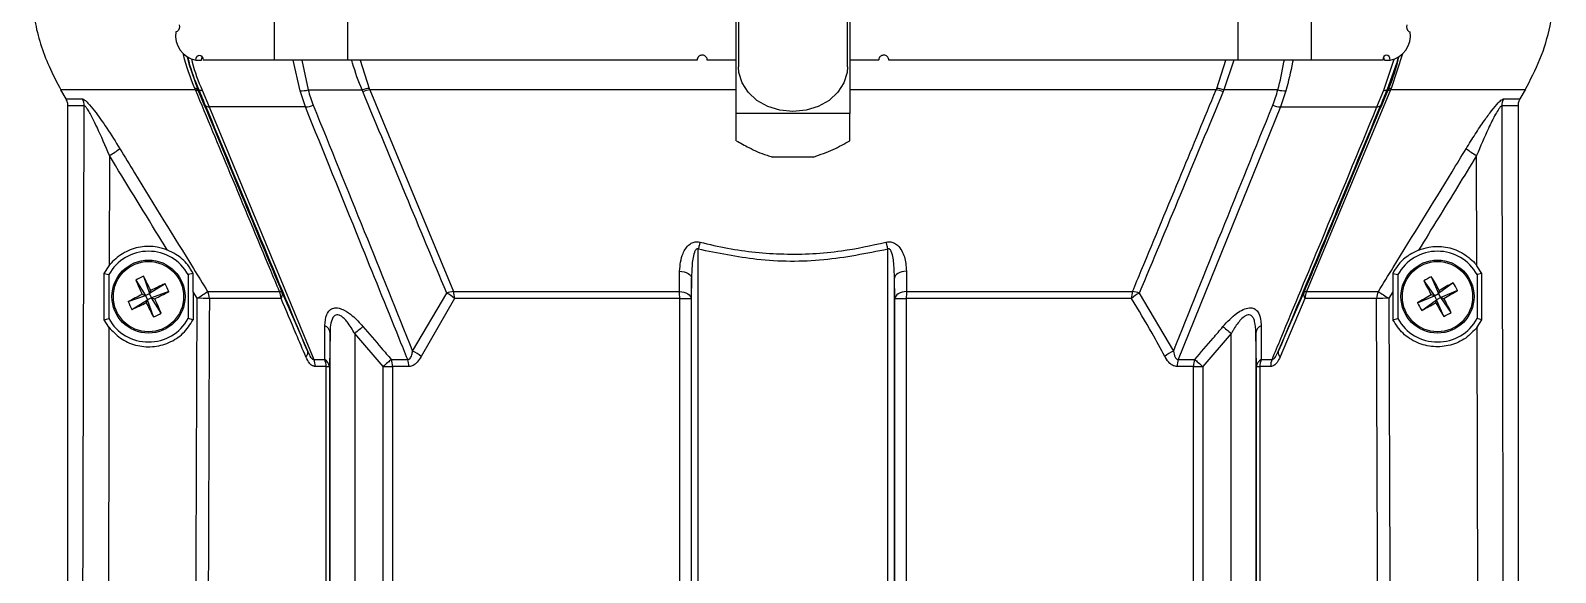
# Model space of a CAD drawing. Extents: x 8 to 113, y 1 to 87.
# Drawn here: x 45.65 to 52.37, y 69.89 to 72.27 of the extents above; entities that cross this region are included whole.
import ezdxf

# ---------------------------------------------------------------- set-up
doc = ezdxf.new("R2010")
doc.units = 0
doc.header["$MEASUREMENT"] = 0
doc.layers.add('OBJECT', color=7, linetype='CONTINUOUS')

msp = doc.modelspace()

# ---------------------------------------------------------------- linework, layer by layer
at = {"layer": 'OBJECT'}
for p, q in [((46.7223, 72.1437), (46.7223, 72.7237)), ((47.0456, 72.1437), (47.0456, 72.7237)), ((50.9689, 72.1437), (50.9689, 72.7237)), ((51.2921, 72.1437), (51.2921, 72.7237)), ((48.7672, 72.6724), (48.7672, 72.1141)), ((49.2472, 72.1141), (49.2472, 72.6717)), ((48.7572, 71.9093), (48.7572, 72.3189)), ((49.2572, 72.3189), (49.2572, 71.9093)), ((46.2875, 72.2687), (46.2875, 72.2692)), ((51.7269, 72.2687), (51.7269, 72.2692)), ((51.6926, 72.1726), (51.6423, 72.0194)), ((46.3759, 72.1437), (46.4013, 72.1437)), ((46.7223, 72.1437), (46.4077, 72.1437)), ((47.0456, 72.1437), (46.7223, 72.1437)), ((46.8349, 72.0094), (46.8053, 72.1437)), ((48.5847, 72.1437), (47.0456, 72.1437)), ((47.0997, 72.1437), (47.14, 72.0197)), ((48.7572, 72.1437), (48.6297, 72.1437)), ((49.3847, 72.1437), (49.2572, 72.1437)), ((50.9689, 72.1437), (49.4297, 72.1437)), ((50.8745, 72.0197), (50.9148, 72.1437)), ((51.2921, 72.1437), (50.9689, 72.1437)), ((51.6067, 72.1437), (51.2921, 72.1437)), ((51.6109, 72.0117), (51.6556, 72.1486)), ((51.6131, 72.1437), (51.6386, 72.1437)), ((46.3749, 72.0128), (45.7813, 72.0128)), ((45.804, 71.9734), (45.7813, 72.0128)), ((45.804, 71.9734), (45.876, 71.9734)), ((46.3749, 72.0128), (46.3721, 72.0194)), ((46.3892, 72.0146), (46.3853, 72.0129)), ((46.4036, 72.0117), (46.4342, 71.9378)), ((46.8588, 71.9378), (46.8349, 72.0094)), ((46.8706, 72.0128), (47.1088, 72.0128)), ((47.14, 72.0197), (47.1428, 72.0128)), ((47.1428, 72.0128), (47.5107, 71.1247)), ((48.7572, 72.0128), (47.1428, 72.0128)), ((50.8717, 72.0128), (49.2572, 72.0128)), ((50.8717, 72.0128), (50.8745, 72.0197)), ((51.1438, 72.0128), (50.9056, 72.0128)), ((51.1795, 72.0094), (51.1556, 71.9378)), ((51.6396, 72.0128), (51.2702, 71.1247)), ((51.5802, 71.9378), (51.6109, 72.0117)), ((51.6252, 72.0146), (51.6292, 72.0129)), ((51.6423, 72.0194), (51.6396, 72.0128)), ((52.2332, 72.0128), (51.6396, 72.0128)), ((52.1385, 71.9734), (52.2105, 71.9734)), ((52.2332, 72.0128), (52.2105, 71.9734)), ((45.8841, 71.9424), (45.8123, 71.9424)), ((45.8123, 67.2586), (45.8123, 71.9424)), ((46.8588, 71.9378), (46.4342, 71.9378)), ((46.4342, 71.9378), (46.8961, 70.8247)), ((49.2572, 71.9093), (48.7572, 71.9093)), ((48.7572, 71.7891), (48.7572, 71.9093)), ((49.2572, 71.7891), (49.2572, 71.9093)), ((51.1556, 71.9378), (50.705, 70.8247)), ((51.1556, 71.9378), (51.5802, 71.9378)), ((52.2022, 71.9424), (52.1303, 71.9424)), ((52.2022, 71.9424), (52.2022, 67.2586)), ((45.9949, 71.7235), (45.9936, 71.2382)), ((49.0973, 71.7171), (48.9172, 71.7171)), ((52.0208, 71.2382), (52.0196, 71.7235)), ((48.5899, 66.8858), (48.5899, 71.3107)), ((49.4245, 66.8858), (49.4245, 71.3107)), ((45.9716, 71.2038), (45.9936, 71.2382)), ((52.0428, 71.2038), (52.0208, 71.2382)), ((45.9716, 71.2038), (45.9922, 71.1987)), ((45.9717, 70.9999), (45.9716, 71.2038)), ((45.9922, 71.1987), (45.9922, 71.005)), ((46.111, 71.1748), (46.1535, 71.1066)), ((46.1453, 71.1913), (46.172, 71.1155)), ((46.3648, 71.2043), (46.3422, 71.1987)), ((46.3422, 71.1987), (46.3422, 71.005)), ((48.5065, 71.1247), (48.5077, 71.2144)), ((48.5599, 71.1834), (48.5585, 71.0937)), ((48.5599, 66.8847), (48.5599, 71.1834)), ((49.4545, 66.8847), (49.4545, 71.1834)), ((49.4559, 71.0937), (49.4545, 71.1834)), ((49.5068, 71.2144), (49.508, 71.1247)), ((51.6497, 71.2043), (51.6722, 71.1987)), ((51.6722, 71.1987), (51.6722, 71.005)), ((51.7867, 71.1713), (51.8333, 71.1058)), ((51.82, 71.1898), (51.8512, 71.1158)), ((52.0428, 71.2038), (52.0222, 71.1987)), ((52.0222, 71.1987), (52.0222, 71.005)), ((52.0427, 70.9999), (52.0428, 71.2038)), ((46.0778, 71.0799), (46.1535, 71.1066)), ((46.1535, 71.1066), (46.14, 71.1114)), ((46.1535, 71.1066), (46.172, 71.1155)), ((46.1535, 71.1066), (46.1624, 71.0882)), ((46.1809, 71.0971), (46.1624, 71.0882)), ((46.2401, 71.1581), (46.172, 71.1155)), ((46.1767, 71.129), (46.172, 71.1155)), ((46.1809, 71.0971), (46.172, 71.1155)), ((46.2566, 71.1238), (46.1809, 71.0971)), ((46.1809, 71.0971), (46.1944, 71.0923)), ((46.2234, 71.0289), (46.1809, 71.0971)), ((46.382, 71.0944), (46.364, 71.1234)), ((46.364, 71.1234), (46.364, 70.9995)), ((46.4276, 71.1247), (46.7442, 71.1247)), ((46.7565, 71.1179), (46.869, 70.8599)), ((47.331, 70.8617), (47.4812, 71.1176)), ((47.5107, 71.1247), (48.5065, 71.1247)), ((49.508, 71.1247), (50.5037, 71.1247)), ((50.5333, 71.1176), (50.6834, 70.8617)), ((51.1455, 70.8599), (51.2579, 71.1179)), ((51.2702, 71.1247), (51.5868, 71.1247)), ((51.6504, 71.1234), (51.6324, 71.0944)), ((51.6504, 71.1234), (51.6505, 70.9995)), ((51.7593, 71.0746), (51.8333, 71.1058)), ((51.8333, 71.1058), (51.8195, 71.1097)), ((51.8333, 71.1058), (51.8512, 71.1158)), ((51.8333, 71.1058), (51.8433, 71.0879)), ((51.8612, 71.0979), (51.8433, 71.0879)), ((51.9166, 71.1623), (51.8512, 71.1158)), ((51.8551, 71.1295), (51.8512, 71.1158)), ((51.8612, 71.0979), (51.8512, 71.1158)), ((51.9352, 71.1291), (51.8612, 71.0979)), ((51.9077, 71.0324), (51.8612, 71.0979)), ((51.8612, 71.0979), (51.8749, 71.094)), ((46.0943, 71.0456), (46.1624, 71.0882)), ((46.1577, 71.0747), (46.1624, 71.0882)), ((46.1892, 71.0124), (46.1624, 71.0882)), ((46.7512, 71.0937), (46.4355, 71.0937)), ((47.5153, 71.0937), (47.3686, 70.8378)), ((48.508, 71.0937), (47.5153, 71.0937)), ((48.508, 71.0937), (48.5585, 71.0937)), ((48.508, 66.8748), (48.508, 71.0937)), ((48.5585, 71.0937), (48.5585, 66.8802)), ((49.4559, 66.8802), (49.4559, 71.0937)), ((49.4559, 71.0937), (49.5064, 71.0937)), ((49.5064, 71.0937), (49.5064, 66.8748)), ((50.4991, 71.0937), (49.5064, 71.0937)), ((51.2633, 71.0937), (51.1534, 70.8357)), ((51.5789, 71.0937), (51.2633, 71.0937)), ((51.7778, 71.0413), (51.8433, 71.0879)), ((51.8394, 71.0741), (51.8433, 71.0879)), ((51.8745, 71.0139), (51.8433, 71.0879)), ((45.9717, 70.9999), (45.9922, 71.005)), ((45.993, 70.9665), (45.9717, 70.9999)), ((46.364, 70.9995), (46.3422, 71.005)), ((51.6505, 70.9995), (51.6722, 71.005)), ((52.0215, 70.9665), (52.0427, 70.9999)), ((52.0427, 70.9999), (52.0222, 71.005)), ((46.9671, 70.9428), (46.9648, 70.7937)), ((46.9671, 66.884), (46.9671, 70.9428)), ((47.202, 70.7937), (47.0761, 70.9388)), ((47.0761, 70.9388), (47.0761, 66.8839)), ((50.9384, 70.9388), (50.8125, 70.7937)), ((50.9384, 66.8839), (50.9384, 70.9388)), ((51.0474, 70.9428), (51.0474, 66.884)), ((51.0497, 70.7937), (51.0474, 70.9428)), ((46.8961, 70.8247), (46.9436, 70.8247)), ((46.9499, 70.7937), (46.9025, 70.7937)), ((46.9499, 70.7937), (46.9648, 70.7937)), ((46.9499, 66.8748), (46.9499, 70.7937)), ((46.9648, 70.7937), (46.9648, 66.8763)), ((47.202, 70.7937), (47.2424, 70.7937)), ((47.202, 66.8764), (47.202, 70.7937)), ((47.237, 70.8247), (47.3095, 70.8247)), ((47.3147, 70.7937), (47.2424, 70.7937)), ((47.2424, 70.7937), (47.2424, 66.8748)), ((50.772, 70.7937), (50.6998, 70.7937)), ((50.705, 70.8247), (50.7774, 70.8247)), ((50.772, 66.8748), (50.772, 70.7937)), ((50.772, 70.7937), (50.8125, 70.7937)), ((50.8125, 70.7937), (50.8125, 66.8764)), ((51.0497, 66.8763), (51.0497, 70.7937)), ((51.0497, 70.7937), (51.0645, 70.7937)), ((51.0645, 70.7937), (51.0645, 66.8748)), ((51.1119, 70.7937), (51.0645, 70.7937)), ((51.0708, 70.8247), (51.1184, 70.8247))]:
    msp.add_line(p, q, dxfattribs=at)
at = {"layer": 'OBJECT', "flags": 128}
for points in [[(46.3025, 72.2993), (46.3034, 72.2917), (46.3022, 72.2831), (46.2988, 72.2758), (46.2936, 72.2709), (46.2875, 72.2692)], [(51.712, 72.2993), (51.711, 72.2917), (51.7122, 72.2831), (51.7157, 72.2758), (51.7209, 72.2709), (51.7269, 72.2692)], [(46.337, 72.1585), (46.3446, 72.1277), (46.3853, 72.0129), (46.3853, 72.0129), (46.3853, 72.0129)], [(46.3759, 72.1437), (46.3771, 72.1523), (46.3806, 72.1596), (46.3857, 72.1645), (46.3918, 72.1662), (46.3979, 72.1645), (46.4031, 72.1596), (46.4065, 72.1523), (46.4077, 72.1437)], [(46.4013, 72.1437), (46.4026, 72.1523), (46.4045, 72.1572)], [(46.8432, 72.1437), (46.8706, 72.0128), (46.8706, 72.0128), (46.8706, 72.0128)], [(49.0072, 71.9175), (48.9498, 71.9232), (48.8957, 71.94), (48.8481, 71.9669), (48.8097, 72.0024), (48.7828, 72.0444), (48.769, 72.0904), (48.7672, 72.1141)], [(49.2472, 72.1141), (49.2455, 72.0904), (49.2316, 72.0444), (49.2047, 72.0024), (49.1664, 71.9669), (49.1188, 71.94), (49.0647, 71.9232), (49.0072, 71.9175)], [(50.9497, 72.1437), (50.9056, 72.0128), (50.9056, 72.0128), (50.9056, 72.0128)], [(51.6386, 72.1437), (51.6373, 72.1523), (51.6339, 72.1596), (51.6287, 72.1645), (51.6226, 72.1662), (51.6166, 72.1645), (51.6114, 72.1596), (51.6079, 72.1523), (51.6067, 72.1437)], [(51.6131, 72.1437), (51.6119, 72.1523), (51.6099, 72.1572)], [(51.6721, 72.1533), (51.6661, 72.1292), (51.6252, 72.0146), (51.6252, 72.0146), (51.6252, 72.0146)], [(45.8723, 67.2009), (45.8729, 67.4509), (45.8753, 68.4508), (45.8841, 71.9424)], [(52.1303, 71.9424), (52.131, 71.7091), (52.1335, 70.7091), (52.1422, 67.2009)], [(48.5977, 71.3417), (48.5968, 71.3381), (48.5959, 71.3345), (48.5949, 71.3307), (48.5939, 71.3268), (48.593, 71.3228), (48.592, 71.3188), (48.5909, 71.3148), (48.5899, 71.3107)], [(49.4168, 71.3417), (49.4177, 71.3381), (49.4186, 71.3345), (49.4195, 71.3307), (49.4205, 71.3268), (49.4215, 71.3228), (49.4225, 71.3188), (49.4235, 71.3148), (49.4245, 71.3107)], [(48.5077, 71.2144), (48.5181, 71.213), (48.5279, 71.2107), (48.5369, 71.2075), (48.5446, 71.2036), (48.551, 71.1991), (48.5557, 71.1942), (48.5588, 71.1889), (48.5599, 71.1834)], [(49.5068, 71.2144), (49.4963, 71.213), (49.4865, 71.2107), (49.4776, 71.2075), (49.4698, 71.2036), (49.4635, 71.1991), (49.4587, 71.1942), (49.4557, 71.1889), (49.4545, 71.1834)], [(48.5065, 71.1247), (48.5169, 71.1233), (48.5267, 71.1209), (48.5356, 71.1178), (48.5433, 71.1139), (48.5496, 71.1094), (48.5544, 71.1045), (48.5574, 71.0992), (48.5585, 71.0937)], [(49.508, 71.1247), (49.4976, 71.1233), (49.4878, 71.1209), (49.4789, 71.1178), (49.4711, 71.1139), (49.4648, 71.1094), (49.4601, 71.1045), (49.4571, 71.0992), (49.4559, 71.0937)], [(46.3667, 66.9849), (46.3714, 68.2758), (46.3762, 69.5668), (46.382, 71.0944)], [(46.4355, 71.0937), (46.4351, 70.9864), (46.4333, 70.4904), (46.426, 68.5065), (46.4206, 66.9842)], [(51.5938, 66.9842), (51.5934, 67.1081), (51.5916, 67.6041), (51.5845, 69.588), (51.5789, 71.0937)], [(51.6324, 71.0944), (51.637, 69.8857), (51.6418, 68.5947), (51.6477, 66.9849)], [(45.993, 70.9665), (45.9919, 70.5194), (45.9888, 69.2284), (45.9852, 67.7242)], [(47.1124, 70.9698), (47.1089, 70.9668), (47.105, 70.9635), (47.1007, 70.9598), (47.0962, 70.9559), (47.0914, 70.9518), (47.0864, 70.9476), (47.0812, 70.9432), (47.0761, 70.9388)], [(50.902, 70.9698), (50.9055, 70.9668), (50.9094, 70.9635), (50.9137, 70.9598), (50.9183, 70.9559), (50.9231, 70.9518), (50.9281, 70.9476), (50.9332, 70.9432), (50.9384, 70.9388)], [(52.0292, 67.7242), (52.0274, 68.4905), (52.0244, 69.7815), (52.0215, 70.9665)], [(47.237, 70.8247), (47.2336, 70.8217), (47.2298, 70.8183), (47.2256, 70.8147), (47.2212, 70.8108), (47.2166, 70.8067), (47.2118, 70.8024), (47.2069, 70.7981), (47.202, 70.7937)], [(50.7774, 70.8247), (50.7809, 70.8217), (50.7847, 70.8183), (50.7888, 70.8147), (50.7932, 70.8108), (50.7978, 70.8067), (50.8026, 70.8024), (50.8075, 70.7981), (50.8125, 70.7937)]]:
    msp.add_lwpolyline(points, dxfattribs=at)
at = {"layer": 'OBJECT'}
for centre, radius in [((46.1672, 71.1018), 0.161), ((46.1672, 71.1018), 0.1549), ((51.8472, 71.1018), 0.161), ((51.8472, 71.1018), 0.1549)]:
    msp.add_circle(centre, radius, dxfattribs=at)
for centre, radius, start, end in [((46.398, 72.2531), 0.1116, 171.95076, 258.57817), ((51.6165, 72.2531), 0.1116, 281.42183, 8.04924), ((45.821, 71.9425), 0.0631, 359.96597, 29.38897), ((46.3726, 72.004), 0.0155, 35.39261, 91.86728), ((46.375, 71.9968), 0.016, 34.52439, 90.55538), ((46.3991, 72.0263), 0.0153, 229.87689, 286.96769), ((46.8405, 72.1388), 0.1296, 267.54328, 283.43689), ((47.1528, 71.8873), 0.133, 95.53029, 109.30862), ((47.1574, 71.8808), 0.1328, 96.33361, 110.11336), ((50.857, 71.8808), 0.1328, 69.88664, 83.66639), ((50.8616, 71.8873), 0.133, 70.69138, 84.46971), ((51.174, 72.1388), 0.1296, 256.56311, 272.45672), ((51.6154, 72.0263), 0.0153, 253.03231, 310.12311), ((51.6394, 71.9968), 0.016, 89.44462, 145.47561), ((51.6418, 72.004), 0.0155, 88.13272, 144.60739), ((52.1934, 71.9425), 0.0631, 150.61103, 180.03403), ((46.4324, 71.9555), 0.0178, 217.281, 275.87522), ((46.85, 72.0642), 0.1268, 274.00421, 289.92899), ((51.1645, 72.0642), 0.1268, 250.07101, 265.99579), ((51.5821, 71.9555), 0.0178, 264.12478, 322.719), ((45.6747, 72.2641), 0.6283, 300.63605, 305.68796), ((52.3398, 72.2641), 0.6283, 234.31204, 239.36395), ((46.1672, 71.1018), 0.2, 28.95502, 151.04498), ((51.8472, 71.1018), 0.2, 28.95502, 151.04498), ((46.3, 70.8262), 0.3965, 112.9594, 118.46007), ((48.6429, 72.2963), 2.7692, 203.89216, 205.33516), ((43.691, 69.9121), 2.7677, 26.08446, 27.52825), ((51.9962, 70.8347), 0.3964, 116.39667, 121.8989), ((54.2451, 72.4417), 2.7672, 207.32993, 208.77396), ((49.4464, 69.7655), 2.7681, 29.52259, 30.96614), ((47.3566, 68.6263), 2.7669, 116.08427, 117.52845), ((47.3617, 68.6262), 2.7692, 113.89216, 115.33516), ((44.9779, 73.5772), 2.7667, 296.08409, 297.5284), ((45.8916, 70.9691), 0.3965, 22.9594, 28.46007), ((46.0396, 71.6598), 0.661, 301.198, 305.94797), ((46.3711, 71.0938), 0.0645, 359.92763, 28.65581), ((46.7438, 71.1095), 0.0153, 33.66923, 88.42356), ((46.6795, 71.094), 0.0717, 359.79524, 25.39914), ((46.7311, 71.1109), 0.0264, 319.54746, 15.46869), ((47.5274, 70.9913), 0.1345, 97.12172, 110.1232), ((47.3982, 70.9622), 0.1761, 48.31969, 61.90768), ((47.4121, 71.0943), 0.1032, 359.6754, 17.13796), ((48.2102, 71.0945), 0.2978, 359.84378, 5.81827), ((49.8042, 71.0945), 0.2978, 174.18173, 180.15622), ((50.6023, 71.0943), 0.1032, 162.86204, 180.3246), ((50.6162, 70.9622), 0.1761, 118.09232, 131.68031), ((50.487, 70.9913), 0.1345, 69.8768, 82.87828), ((51.2834, 71.1109), 0.0264, 164.53131, 220.45254), ((51.2706, 71.1095), 0.0153, 91.57644, 146.33077), ((51.335, 71.094), 0.0717, 154.60086, 180.20476), ((51.6434, 71.0938), 0.0645, 151.34419, 180.07237), ((51.9748, 71.6598), 0.661, 234.05203, 238.802), ((53.1836, 68.701), 2.7681, 119.52259, 120.96614), ((53.1871, 68.704), 2.7672, 117.32993, 118.77396), ((50.5109, 73.5027), 2.7681, 299.52259, 300.96614), ((51.5801, 70.9529), 0.3964, 26.39667, 31.8989), ((46.4429, 71.2346), 0.3965, 202.9594, 208.46007), ((44.9727, 73.5775), 2.7692, 293.89216, 295.33516), ((48.6435, 72.2916), 2.7677, 206.08446, 207.52825), ((43.6934, 69.9082), 2.7672, 23.89185, 25.33591), ((46.3801, 68.921), 2.1734, 88.53931, 89.9509), ((51.6343, 68.921), 2.1734, 90.0491, 91.46069), ((52.1143, 71.2508), 0.3964, 206.39667, 211.8989), ((50.5073, 73.4997), 2.7672, 297.32993, 298.77396), ((54.2481, 72.4382), 2.7681, 209.52259, 210.96614), ((51.6983, 71.369), 0.3964, 296.39667, 301.8989), ((49.4494, 69.762), 2.7672, 27.32993, 28.77396), ((46.1672, 71.1018), 0.2, 208.95502, 331.04498), ((46.0345, 71.3775), 0.3965, 292.9594, 298.46007), ((46.929, 70.9388), 0.0383, 5.94674, 65.82641), ((51.0855, 70.9388), 0.0383, 114.17359, 174.05326), ((51.8472, 71.1018), 0.2, 208.95502, 331.04498), ((46.844, 70.8546), 0.0255, 311.99479, 11.93547), ((47.2615, 70.7107), 0.1662, 49.90701, 65.27736), ((50.7529, 70.7107), 0.1662, 114.72264, 130.09299), ((51.1704, 70.8546), 0.0255, 168.06453, 228.00521), ((46.8265, 70.7941), 0.076, 359.74924, 23.80418), ((46.9263, 70.7902), 0.0386, 5.22655, 63.39154), ((46.8725, 70.7941), 0.0775, 359.73727, 23.29974), ((47.1538, 70.7942), 0.0886, 359.68712, 20.14431), ((47.2227, 70.7942), 0.092, 359.6813, 19.35428), ((50.7918, 70.7942), 0.092, 160.64572, 180.3187), ((50.8606, 70.7942), 0.0886, 159.85569, 180.31288), ((51.0881, 70.7902), 0.0386, 116.60846, 174.77345), ((51.142, 70.7941), 0.0775, 156.70026, 180.26273), ((51.1879, 70.7941), 0.076, 156.19582, 180.25076)]:
    msp.add_arc(centre, radius, start, end, dxfattribs=at)
for points, knots in [([(45.6473, 72.5128), (45.6511, 72.4474), (45.659, 72.3119), (45.7121, 72.1434), (45.7631, 72.0471), (45.7813, 72.0128)], [0, 0, 0, 0, 0.3750494, 0.7769838, 1, 1, 1, 1]), ([(52.2332, 72.0128), (52.2563, 72.0573), (52.303, 72.1474), (52.3546, 72.3155), (52.3625, 72.4398), (52.3672, 72.5128)], [0, 0, 0, 0, 0.2875136, 0.5817952, 1, 1, 1, 1]), ([(46.3721, 72.0194), (46.3524, 72.0676), (46.3321, 72.117), (46.3215, 72.1713), (46.3212, 72.1728)], [0, 0, 0, 0, 0.973648, 1, 1, 1, 1]), ([(46.3892, 72.0146), (46.3892, 72.0146), (46.372, 72.0547), (46.3543, 72.1004), (46.3432, 72.1486), (46.3419, 72.154)], [0, 0, 0, 0, 0.0000152, 0.888295, 1, 1, 1, 1]), ([(46.3573, 72.1486), (46.3582, 72.1442), (46.3681, 72.0964), (46.3867, 72.0519), (46.4036, 72.0117)], [0, 0, 0, 0, 0.093045, 1, 1, 1, 1]), ([(47.1088, 72.0128), (47.1088, 72.0128), (47.0923, 72.0513), (47.0769, 72.0942), (47.0644, 72.1395), (47.0632, 72.1437)], [0, 0, 0, 0, 0.000016, 0.906962, 1, 1, 1, 1]), ([(48.6297, 72.1437), (48.6295, 72.1462), (48.629, 72.1513), (48.6251, 72.158), (48.6195, 72.1631), (48.6124, 72.166), (48.6047, 72.1665), (48.5972, 72.1644), (48.5909, 72.1599), (48.5865, 72.1535), (48.5849, 72.1478), (48.5848, 72.1445), (48.5847, 72.1437)], [0, 0, 0, 0, 0.1064742, 0.2129401, 0.319697, 0.427105, 0.5351835, 0.643667, 0.7520788, 0.8599258, 0.9669596, 1, 1, 1, 1]), ([(49.4297, 72.1437), (49.4295, 72.1462), (49.429, 72.1513), (49.4252, 72.158), (49.4195, 72.1631), (49.4124, 72.166), (49.4047, 72.1665), (49.3973, 72.1644), (49.3909, 72.1599), (49.3865, 72.1535), (49.3849, 72.1478), (49.3848, 72.1445), (49.3847, 72.1437)], [0, 0, 0, 0, 0.106365, 0.212716, 0.319458, 0.426999, 0.535235, 0.643752, 0.752038, 0.859722, 0.966705, 1, 1, 1, 1]), ([(51.1438, 72.0128), (51.1438, 72.0128), (51.155, 72.052), (51.1636, 72.096), (51.1716, 72.1408), (51.1721, 72.1437)], [0, 0, 0, 0, 0.0000163, 0.9353879, 1, 1, 1, 1]), ([(51.2102, 72.1437), (51.2096, 72.1407), (51.2011, 72.0946), (51.1899, 72.0505), (51.1795, 72.0094)], [0, 0, 0, 0, 0.06637, 1, 1, 1, 1]), ([(51.6292, 72.0129), (51.6292, 72.0129), (51.6455, 72.0509), (51.6636, 72.0984), (51.6754, 72.1492), (51.6774, 72.1578)], [0, 0, 0, 0, 0.000015, 0.831423, 1, 1, 1, 1]), ([(45.8123, 71.9424), (45.8117, 71.9495), (45.8107, 71.9603), (45.8058, 71.97), (45.804, 71.9734)], [0, 0, 0, 0, 0.643559, 1, 1, 1, 1]), ([(45.876, 71.9734), (45.879, 71.9724), (45.8849, 71.9704), (45.9034, 71.9524), (45.9364, 71.9125), (45.9856, 71.8429), (46.0222, 71.7842), (46.0412, 71.7538)], [0, 0, 0, 0, 0.101178, 0.20186, 0.374019, 0.675191, 1, 1, 1, 1]), ([(46.7442, 71.1247), (46.7314, 71.1556), (46.6591, 71.3289), (46.5359, 71.6248), (46.4258, 71.8901), (46.3749, 72.0128)], [0, 0, 0, 0, 0.104199, 0.585852, 1, 1, 1, 1]), ([(46.3853, 72.0129), (46.3853, 72.0129), (46.3863, 72.0106), (46.3872, 72.0082), (46.3882, 72.0059)], [0, 0, 0, 0, 0.000295, 1, 1, 1, 1]), ([(46.3882, 72.0059), (46.4511, 71.8538), (46.5737, 71.5576), (46.6967, 71.2618), (46.7565, 71.1179)], [0, 0, 0, 0, 0.513611, 1, 1, 1, 1]), ([(46.4183, 71.9447), (46.4088, 71.9679), (46.3993, 71.9911), (46.3892, 72.0146), (46.3892, 72.0146)], [0, 0, 0, 0, 0.999971, 1, 1, 1, 1]), ([(46.8706, 72.0128), (46.8706, 72.0128), (46.8771, 71.9901), (46.8851, 71.9676), (46.8932, 71.9451)], [0, 0, 0, 0, 0.00003, 1, 1, 1, 1]), ([(47.1118, 72.0055), (47.1107, 72.0079), (47.1097, 72.0103), (47.1088, 72.0128), (47.1088, 72.0128)], [0, 0, 0, 0, 0.999721, 1, 1, 1, 1]), ([(47.4812, 71.1176), (47.4212, 71.2613), (47.2979, 71.5571), (47.175, 71.8533), (47.1118, 72.0055)], [0, 0, 0, 0, 0.48595, 1, 1, 1, 1]), ([(50.5037, 71.1247), (50.5165, 71.1556), (50.5885, 71.3288), (50.7112, 71.6248), (50.8209, 71.8901), (50.8717, 72.0128)], [0, 0, 0, 0, 0.1041979, 0.5858463, 1, 1, 1, 1]), ([(50.9027, 72.0055), (50.8395, 71.8533), (50.7166, 71.5571), (50.5932, 71.2613), (50.5333, 71.1176)], [0, 0, 0, 0, 0.514049, 1, 1, 1, 1]), ([(50.9056, 72.0128), (50.9056, 72.0128), (50.9047, 72.0103), (50.9037, 72.0079), (50.9027, 72.0055)], [0, 0, 0, 0, 0.000279, 1, 1, 1, 1]), ([(51.1213, 71.9451), (51.1293, 71.9676), (51.1373, 71.9901), (51.1438, 72.0128), (51.1438, 72.0128)], [0, 0, 0, 0, 0.99997, 1, 1, 1, 1]), ([(51.2579, 71.1179), (51.3177, 71.2618), (51.4407, 71.5576), (51.5633, 71.8538), (51.6263, 72.0059)], [0, 0, 0, 0, 0.486388, 1, 1, 1, 1]), ([(51.6252, 72.0146), (51.6252, 72.0146), (51.6152, 71.9911), (51.6057, 71.9679), (51.5962, 71.9447)], [0, 0, 0, 0, 0.000029, 1, 1, 1, 1]), ([(51.6263, 72.0059), (51.6272, 72.0082), (51.6282, 72.0106), (51.6292, 72.0129), (51.6292, 72.0129)], [0, 0, 0, 0, 0.999705, 1, 1, 1, 1]), ([(51.9732, 71.7538), (51.9865, 71.7752), (52.013, 71.8179), (52.051, 71.8743), (52.0859, 71.922), (52.1123, 71.9538), (52.1303, 71.9709), (52.136, 71.9727), (52.1385, 71.9734)], [0, 0, 0, 0, 0.227374, 0.454237, 0.628217, 0.803356, 0.912623, 1, 1, 1, 1]), ([(52.2105, 71.9734), (52.2075, 71.9671), (52.2029, 71.9572), (52.2023, 71.9463), (52.2022, 71.9424)], [0, 0, 0, 0, 0.643566, 1, 1, 1, 1]), ([(45.9949, 71.7235), (45.9771, 71.7659), (45.9536, 71.822), (45.9203, 71.8898), (45.9027, 71.922), (45.8905, 71.9385), (45.8861, 71.9422), (45.8845, 71.9424), (45.8841, 71.9424)], [0, 0, 0, 0, 0.4903693, 0.6473233, 0.8502358, 0.9216855, 0.982752, 1, 1, 1, 1]), ([(46.869, 70.8599), (46.7956, 71.036), (46.645, 71.3975), (46.4951, 71.7592), (46.4183, 71.9447)], [0, 0, 0, 0, 0.486991, 1, 1, 1, 1]), ([(47.3095, 70.8247), (47.297, 70.8557), (47.2266, 71.0297), (47.0767, 71.4007), (46.9387, 71.7408), (46.8588, 71.9378)], [0, 0, 0, 0, 0.083458, 0.469006, 1, 1, 1, 1]), ([(46.8932, 71.9451), (46.9682, 71.7597), (47.1145, 71.3985), (47.2601, 71.0374), (47.331, 70.8617)], [0, 0, 0, 0, 0.513344, 1, 1, 1, 1]), ([(50.6834, 70.8617), (50.7543, 71.0374), (50.9, 71.3985), (51.0462, 71.7597), (51.1213, 71.9451)], [0, 0, 0, 0, 0.486656, 1, 1, 1, 1]), ([(51.1184, 70.8247), (51.1313, 70.8557), (51.2036, 71.0297), (51.3579, 71.4007), (51.4987, 71.7408), (51.5802, 71.9378)], [0, 0, 0, 0, 0.083466, 0.469044, 1, 1, 1, 1]), ([(51.5962, 71.9447), (51.5193, 71.7592), (51.3694, 71.3975), (51.2188, 71.036), (51.1455, 70.8599)], [0, 0, 0, 0, 0.513008, 1, 1, 1, 1]), ([(52.1303, 71.9424), (52.1289, 71.9419), (52.1256, 71.9406), (52.1159, 71.9279), (52.0974, 71.8967), (52.0631, 71.8271), (52.0365, 71.7639), (52.0196, 71.7235)], [0, 0, 0, 0, 0.062412, 0.139208, 0.265335, 0.530914, 1, 1, 1, 1]), ([(48.7572, 71.7891), (48.7756, 71.7788), (48.8176, 71.7553), (48.8714, 71.7309), (48.909, 71.7196), (48.9172, 71.7171)], [0, 0, 0, 0, 0.37695, 0.863751, 1, 1, 1, 1]), ([(49.0973, 71.7171), (49.1273, 71.7277), (49.1855, 71.7481), (49.2338, 71.7757), (49.2572, 71.7891)], [0, 0, 0, 0, 0.515407, 1, 1, 1, 1]), ([(46.2503, 71.3072), (46.2376, 71.3277), (46.1522, 71.4663), (46.0672, 71.6052), (45.9949, 71.7235)], [0, 0, 0, 0, 0.147984, 1, 1, 1, 1]), ([(46.0412, 71.7538), (46.0627, 71.7185), (46.1703, 71.5422), (46.299, 71.3324), (46.4068, 71.1583), (46.4276, 71.1247)], [0, 0, 0, 0, 0.167872, 0.839363, 1, 1, 1, 1]), ([(51.5868, 71.1247), (51.6085, 71.1599), (51.7173, 71.3355), (51.846, 71.5452), (51.9527, 71.72), (51.9732, 71.7538)], [0, 0, 0, 0, 0.167872, 0.839364, 1, 1, 1, 1]), ([(52.0196, 71.7235), (51.9635, 71.6317), (51.8786, 71.4929), (51.7932, 71.3543), (51.7642, 71.3072)], [0, 0, 0, 0, 0.660515, 1, 1, 1, 1]), ([(46.2503, 71.3072), (46.2356, 71.3121), (46.1973, 71.3247), (46.1305, 71.3241), (46.0591, 71.2994), (46.0153, 71.2648), (45.9966, 71.2419), (45.9936, 71.2382)], [0, 0, 0, 0, 0.162696, 0.424831, 0.687546, 0.950209, 1, 1, 1, 1]), ([(46.3648, 71.2043), (46.357, 71.2172), (46.3368, 71.2506), (46.2976, 71.2849), (46.2633, 71.3011), (46.2503, 71.3072)], [0, 0, 0, 0, 0.281227, 0.727864, 1, 1, 1, 1]), ([(48.5077, 71.2144), (48.51, 71.2412), (48.513, 71.2763), (48.5335, 71.3144), (48.5486, 71.3312), (48.5664, 71.3412), (48.5829, 71.3444), (48.5934, 71.3425), (48.5977, 71.3417)], [0, 0, 0, 0, 0.463202, 0.605761, 0.749071, 0.84178, 0.935306, 1, 1, 1, 1]), ([(48.5899, 71.3107), (48.5892, 71.3112), (48.5879, 71.3121), (48.5856, 71.3125), (48.5834, 71.3122), (48.5808, 71.3107), (48.5762, 71.3055), (48.5666, 71.2815), (48.5615, 71.2392), (48.5604, 71.2015), (48.5599, 71.1834)], [0, 0, 0, 0, 0.018434, 0.032622, 0.046846, 0.06494, 0.096406, 0.193735, 0.614359, 1, 1, 1, 1]), ([(49.4245, 71.3107), (49.331, 71.2919), (49.1412, 71.2536), (48.8577, 71.2558), (48.6757, 71.2931), (48.5899, 71.3107)], [0, 0, 0, 0, 0.339274, 0.688484, 1, 1, 1, 1]), ([(48.5977, 71.3417), (48.638, 71.3323), (48.759, 71.3041), (48.9682, 71.2837), (49.2036, 71.2947), (49.3517, 71.3274), (49.4168, 71.3417)], [0, 0, 0, 0, 0.149978, 0.450605, 0.758659, 1, 1, 1, 1]), ([(49.4168, 71.3417), (49.4226, 71.3426), (49.4343, 71.3445), (49.4524, 71.3395), (49.4716, 71.3265), (49.4931, 71.2964), (49.5046, 71.2565), (49.5062, 71.2258), (49.5068, 71.2144)], [0, 0, 0, 0, 0.087297, 0.174539, 0.284702, 0.464436, 0.802352, 1, 1, 1, 1]), ([(49.4545, 71.1834), (49.4539, 71.203), (49.4526, 71.2422), (49.4478, 71.284), (49.4379, 71.3053), (49.4352, 71.3093), (49.4322, 71.3116), (49.4299, 71.3125), (49.4274, 71.3123), (49.4256, 71.3115), (49.4248, 71.3109), (49.4245, 71.3107)], [0, 0, 0, 0, 0.41911, 0.839952, 0.8802, 0.924729, 0.942602, 0.960653, 0.976828, 0.994028, 1, 1, 1, 1]), ([(51.7642, 71.3072), (51.7476, 71.2991), (51.7125, 71.282), (51.6747, 71.2462), (51.6569, 71.2163), (51.6497, 71.2043)], [0, 0, 0, 0, 0.350763, 0.739166, 1, 1, 1, 1]), ([(51.7642, 71.3072), (51.7789, 71.3121), (51.8172, 71.3247), (51.8839, 71.3241), (51.9553, 71.2994), (51.9991, 71.2648), (52.0178, 71.2419), (52.0208, 71.2382)], [0, 0, 0, 0, 0.162696, 0.424831, 0.687546, 0.950209, 1, 1, 1, 1]), ([(46.364, 71.1234), (46.3641, 71.1447), (46.3642, 71.1733), (46.3646, 71.198), (46.3648, 71.2043)], [0, 0, 0, 0, 0.746488, 1, 1, 1, 1]), ([(51.6497, 71.2043), (51.6499, 71.1949), (51.6503, 71.1697), (51.6504, 71.1412), (51.6504, 71.1234)], [0, 0, 0, 0, 0.372317, 1, 1, 1, 1]), ([(46.8611, 70.8357), (46.8467, 70.8695), (46.8096, 70.9567), (46.7734, 71.0417), (46.7512, 71.0937)], [0, 0, 0, 0, 0.387428, 1, 1, 1, 1]), ([(46.9447, 70.9738), (46.9459, 70.9912), (46.9478, 71.0181), (46.9639, 71.043), (46.9827, 71.0532), (47.0057, 71.0524), (47.0343, 71.0409), (47.072, 71.0145), (47.0973, 70.9865), (47.1124, 70.9698)], [0, 0, 0, 0, 0.224316, 0.345841, 0.447966, 0.550598, 0.643263, 0.786621, 1, 1, 1, 1]), ([(50.6459, 70.8378), (50.6273, 70.8721), (50.5806, 70.9584), (50.5298, 71.0428), (50.4991, 71.0937)], [0, 0, 0, 0, 0.396331, 1, 1, 1, 1]), ([(50.902, 70.9698), (50.9215, 70.991), (50.949, 71.021), (50.9908, 71.0464), (51.018, 71.0541), (51.0409, 71.0501), (51.0592, 71.0332), (51.0683, 71.006), (51.0694, 70.9832), (51.0698, 70.9738)], [0, 0, 0, 0, 0.269459, 0.381209, 0.493906, 0.593567, 0.708386, 0.879636, 1, 1, 1, 1]), ([(45.993, 70.9665), (46.0088, 70.9496), (46.0416, 70.9144), (46.1097, 70.8844), (46.1849, 70.877), (46.2583, 70.8956), (46.3229, 70.9367), (46.3503, 70.9786), (46.364, 70.9995)], [0, 0, 0, 0, 0.15611, 0.324409, 0.493191, 0.662433, 0.831758, 1, 1, 1, 1]), ([(46.9436, 70.8247), (46.9438, 70.8556), (46.9442, 70.905), (46.9445, 70.955), (46.9447, 70.9738)], [0, 0, 0, 0, 0.624898, 1, 1, 1, 1]), ([(47.0761, 70.9388), (47.0657, 70.9566), (47.0518, 70.9808), (47.0291, 71.0061), (47.015, 71.0172), (47.0021, 71.0219), (46.9922, 71.021), (46.9827, 71.0147), (46.9728, 70.9977), (46.968, 70.9718), (46.9673, 70.9508), (46.9671, 70.9428)], [0, 0, 0, 0, 0.252396, 0.341467, 0.431195, 0.49019, 0.549439, 0.60513, 0.701097, 0.885219, 1, 1, 1, 1]), ([(47.1124, 70.9698), (47.1392, 70.9383), (47.1804, 70.8897), (47.2223, 70.8416), (47.237, 70.8247)], [0, 0, 0, 0, 0.6484902, 1, 1, 1, 1]), ([(50.7774, 70.8247), (50.8046, 70.8559), (50.8464, 70.904), (50.8875, 70.9527), (50.902, 70.9698)], [0, 0, 0, 0, 0.648493, 1, 1, 1, 1]), ([(51.0474, 70.9428), (51.0466, 70.9603), (51.0455, 70.9837), (51.0364, 71.0078), (51.0284, 71.018), (51.0181, 71.0221), (51.0069, 71.0206), (50.9924, 71.0125), (50.9702, 70.9907), (50.9522, 70.9637), (50.941, 70.9434), (50.9384, 70.9388)], [0, 0, 0, 0, 0.248556, 0.333335, 0.418737, 0.477068, 0.535603, 0.604493, 0.713169, 0.934338, 1, 1, 1, 1]), ([(51.0698, 70.9738), (51.07, 70.9425), (51.0704, 70.8926), (51.0707, 70.8432), (51.0708, 70.8247)], [0, 0, 0, 0, 0.624895, 1, 1, 1, 1]), ([(52.0215, 70.9665), (52.0057, 70.9496), (51.9729, 70.9144), (51.9047, 70.8844), (51.8295, 70.877), (51.7562, 70.8956), (51.6916, 70.9367), (51.6641, 70.9786), (51.6505, 70.9995)], [0, 0, 0, 0, 0.15611, 0.324409, 0.493191, 0.662433, 0.831758, 1, 1, 1, 1]), ([(46.9025, 70.7937), (46.898, 70.7945), (46.889, 70.796), (46.8739, 70.8098), (46.8661, 70.8255), (46.8611, 70.8357)], [0, 0, 0, 0, 0.263179, 0.525234, 1, 1, 1, 1]), ([(46.869, 70.8599), (46.8721, 70.853), (46.8767, 70.8428), (46.8842, 70.8318), (46.8896, 70.8266), (46.8935, 70.8248), (46.8955, 70.8247), (46.8961, 70.8247)], [0, 0, 0, 0, 0.437728, 0.652229, 0.821697, 0.945104, 1, 1, 1, 1]), ([(47.3095, 70.8247), (47.3111, 70.8249), (47.3144, 70.8251), (47.3196, 70.8288), (47.3257, 70.838), (47.3291, 70.8501), (47.3307, 70.8593), (47.331, 70.8617)], [0, 0, 0, 0, 0.116852, 0.233193, 0.437976, 0.854435, 1, 1, 1, 1]), ([(47.3686, 70.8378), (47.3632, 70.8289), (47.3536, 70.8131), (47.3345, 70.7969), (47.3212, 70.7948), (47.3147, 70.7937)], [0, 0, 0, 0, 0.396714, 0.706829, 1, 1, 1, 1]), ([(50.6998, 70.7937), (50.6941, 70.7945), (50.6829, 70.796), (50.6646, 70.8093), (50.653, 70.8248), (50.6468, 70.8362), (50.6459, 70.8378)], [0, 0, 0, 0, 0.254854, 0.508629, 0.928588, 1, 1, 1, 1]), ([(50.6834, 70.8617), (50.6852, 70.8521), (50.6875, 70.8399), (50.695, 70.8287), (50.6999, 70.825), (50.7036, 70.8248), (50.705, 70.8247)], [0, 0, 0, 0, 0.580898, 0.740076, 0.900892, 1, 1, 1, 1]), ([(51.1534, 70.8357), (51.1493, 70.8272), (51.1419, 70.8119), (51.1272, 70.7966), (51.1169, 70.7947), (51.1119, 70.7937)], [0, 0, 0, 0, 0.395776, 0.712488, 1, 1, 1, 1]), ([(51.1184, 70.8247), (51.1198, 70.8249), (51.1226, 70.8252), (51.1279, 70.8292), (51.1365, 70.84), (51.1418, 70.8517), (51.1455, 70.8599)], [0, 0, 0, 0, 0.128042, 0.255393, 0.479322, 1, 1, 1, 1])]:
    msp.add_open_spline(points, degree=3, knots=knots, dxfattribs=at)

doc.saveas('drawing.dxf')
